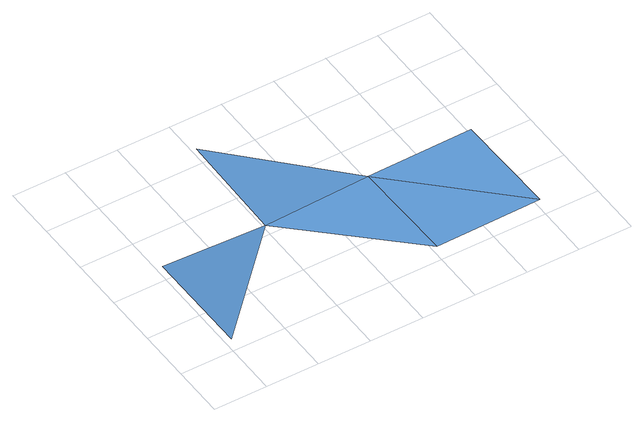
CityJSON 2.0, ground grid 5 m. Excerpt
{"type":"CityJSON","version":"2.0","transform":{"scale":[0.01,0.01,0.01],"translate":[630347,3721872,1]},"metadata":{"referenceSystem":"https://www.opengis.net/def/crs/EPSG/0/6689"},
"CityObjects":{
"waterbody1":{"type":"WaterBody","attributes":{"name":"福岡県津波浸水想定図","class":"1140","function":"2","WaterBodyTsunamiRiskAttribute.description":"1","WaterBodyTsunamiRiskAttribute.rank":"3"},"geometry":[{"type":"MultiSurface","lod":"1","boundaries":[[[0,1,2]]]}]},
"waterbody2":{"type":"WaterBody","attributes":{"name":"福岡県津波浸水想定図","class":"1140","function":"2","WaterBodyTsunamiRiskAttribute.description":"1","WaterBodyTsunamiRiskAttribute.rank":"1"},"geometry":[{"type":"MultiSurface","lod":"1","boundaries":[[[3,4,0]],[[0,5,3]],[[5,6,3]],[[3,6,7]]]}]}
},
"vertices":[
[1023,1107,81],[22,1088,150],[42,88,127],
[2022,1127,103],[1003,2106,150],[2041,127,103],[3041,146,101],[3022,1146,101]
]}
